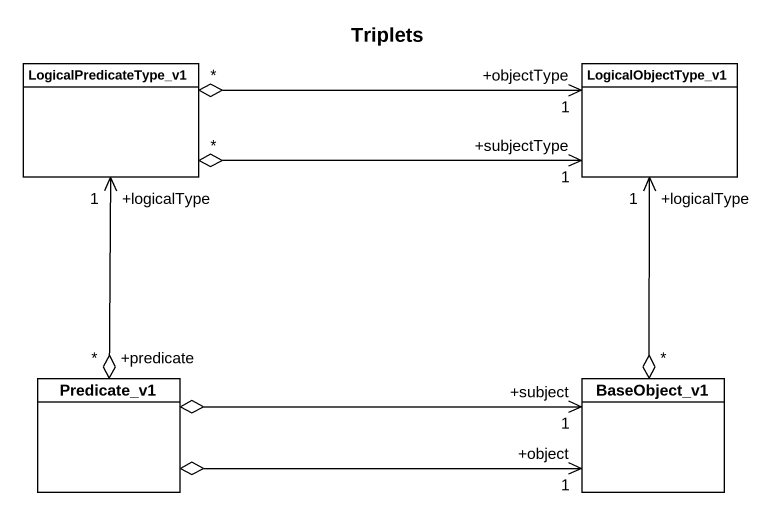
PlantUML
@startuml
title Triplets
hide circle
hide empty members
class LogicalPredicateType_v1
class LogicalObjectType_v1
class Predicate_v1
class BaseObject_v1
LogicalPredicateType_v1 "*" o-right-> "+objectType\n1" LogicalObjectType_v1
LogicalPredicateType_v1 "+logicalType\n1" <--o "+predicate\n*" Predicate_v1
LogicalObjectType_v1 "+subjectType\n1" <-left-o "*" LogicalPredicateType_v1
Predicate_v1 o-right-> "+object\n1" BaseObject_v1
Predicate_v1 o-right-> "+subject\n1" BaseObject_v1
BaseObject_v1 "*" o-up-> "+logicalType\n1" LogicalObjectType_v1
@enduml
